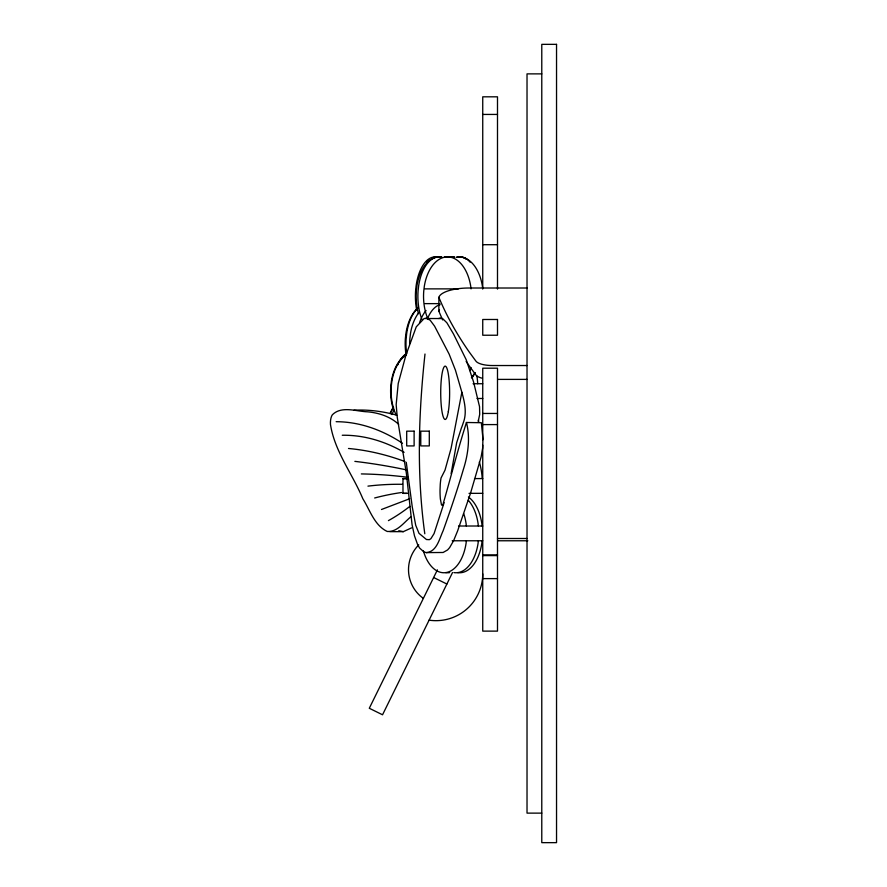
<?xml version="1.0" encoding="UTF-8"?>
<svg xmlns="http://www.w3.org/2000/svg" width="887" height="887" viewBox="0 0 887 887"><rect width="100%" height="100%" fill="white"/><g stroke="black" fill="none" stroke-linecap="round" stroke-linejoin="round"><path stroke-width="1.33" d="M424.995 354.024C418.542 413.553 416.568 474.412 424.795 533.763M466.362 540.771L466.041 543.576A39.361 22.907 90 0 1 446.15 572.558A39.361 22.907 90 0 1 423.354 550.805M478.359 540.771L478.038 543.576A39.361 22.907 90 0 1 453.911 572.603M482.107 540.771L481.774 543.576A39.361 22.907 90 0 1 457.648 572.603M426.026 318.034L430.14 320.196L434.575 326.139L449.144 354.135L455.452 370.212L461.861 392.265L451.073 448.412L444.997 470.188L441.05 477.982A18.882 3.16 90 0 0 440.262 484.38L440.03 489.968A16.92 2.827 -90 0 0 440.362 498.926L441.504 505.025L442.691 505.413C450.663 477.916 457.759 449.82 466.44 422.489L481.331 422.722L482.949 438.577L482.661 448.024L481.131 456.949L470.398 493.638L457.637 530.847L453.59 540.715L449.642 547.601L447.569 549.951L443.101 552.479L426.237 552.612L423.953 551.936L419.629 548.077L417.699 544.829L414.484 535.837L412.067 524.738L406.346 473.148L397.265 417.378L396.167 404.649L398.219 383.494L405.936 355.088L416.258 326.848L424.13 318.511L442.58 318.544L446.893 322.801L453.534 334.044L466.24 359.8L473.58 381.987L479.545 406.701L479.701 414.362L478.215 421.447M444.121 502.63L434.076 533.597L430.905 538.664L429.375 539.673L426.459 539.518L418.997 533.331L415.715 525.281L412.289 507.065L406.268 462.304M437.402 569.864L369.291 708.269L382.541 714.789L452.525 572.547M410.714 516.933C403.796 522.62 397.165 532.167 387.242 531.468C374.414 525.459 369.946 510.014 362.85 498.782C352.527 473.946 334.643 451.472 330.463 424.452A9.502 4.014 -90 0 1 332.348 414.794C341.517 405.592 356.275 411.468 367.684 411.823C378.926 412.876 390.169 416.535 398.64 424.263M411.601 527.865L403.297 531.657L389.914 531.657M381.488 509.493L409.694 498.727M438.688 318.511L440.573 318.034M354.002 410.215C368.305 409.45 382.951 411.324 396.733 415.171M426.237 552.612C436.825 551.88 439.387 538.719 443.09 530.847C450.352 510.568 457.26 490.145 463.347 469.478C468.148 454.51 470.387 437.701 466.44 422.489M406.867 493.383L402.986 493.36L402.975 478.603L407.887 478.592M402.986 493.36L407.887 493.349M541.78 73.876L527.022 73.876L527.022 813.124L541.78 813.124M482.739 114.434L497.496 114.434M482.739 244.701L497.496 244.701M527.022 288.009L469.035 288.009A30.335 10.422 0 0 0 438.865 297.333L438.865 311.193A1727.2 593.314 0 0 0 442.702 319.963M424.984 288.874L458.479 288.874M424.984 303.631L439.874 303.631M527.022 365.533L492.352 365.533A16.931 5.821 0 0 1 475.931 361.142L469.245 352.028A1727.2 593.314 0 0 1 438.865 297.333M497.685 379.392L527.022 379.392M473.081 383.727L482.739 383.727M477.029 398.485L482.739 398.485M482.739 413.453L497.496 413.453M482.739 424.585L497.496 424.585M474.512 478.581L482.739 478.581M469.023 493.349L482.739 493.327M458.524 526.013L482.739 526.013M497.496 538.498L527.022 538.498M452.204 540.771L482.739 540.771M497.773 540.771L527.843 540.771M482.739 554.918L497.496 554.918M482.739 555.595L497.496 555.595M482.739 578.612L497.496 578.612M406.867 478.614L402.975 478.603M451.128 473.558L456.661 442.724L461.373 428.066A107.593 17.995 90 0 0 463.114 423.254C467.15 413.165 464.677 402.288 461.861 392.265M403.297 531.657L398.773 530.714M433.632 577.515L446.882 584.034M482.739 288.874L482.395 286.069A39.361 23.993 90 0 0 456.095 257.23M471.041 288.874L470.698 286.069A39.361 23.993 -90 0 0 447.525 256.897A39.361 23.993 -90 0 0 424.352 286.069L423.742 291.113A39.361 23.993 90 0 0 428.022 319.176M482.107 526.013L481.774 523.208A39.361 22.907 90 0 0 468.414 497.03M478.359 526.013L478.038 523.208A39.361 22.907 90 0 0 468.214 500.201M466.362 526.013L466.041 523.208A39.361 22.907 -90 0 0 463.746 513.717M482.218 478.581L481.996 475.776A39.361 15.378 90 0 0 479.346 462.005M477.705 383.727L477.505 380.922A39.361 14.17 90 0 0 476.907 376.044M497.496 289.084L497.496 96.816L482.739 96.816L482.739 288.718M482.739 439.885L482.739 368.194L497.496 368.194L497.496 631.123L482.739 631.123L482.739 445.074M405.924 353.869A39.361 22.175 90 0 1 405.359 338.546L405.924 333.49A39.361 22.175 -90 0 1 416.258 309.596M409.672 343.679A39.361 23.738 90 0 1 409.883 338.546L410.481 333.49A39.361 23.738 -90 0 1 418.963 312.457M474.867 372.695A39.361 19.68 90 0 1 471.418 377.762M419.507 322.901A39.361 20.978 -90 0 1 426.059 310.483M390.324 413.564A39.361 19.68 -90 0 1 393.562 407.31M390.092 413.564A39.361 19.68 -90 0 1 393.318 407.31M475.055 372.695A39.361 17.319 90 0 1 472.006 377.762M471.075 367.639A39.361 19.68 90 0 1 469.822 370.589M427.467 318.71A39.361 19.68 -90 0 1 440.118 304.662M406.678 353.869A39.361 20.856 90 0 1 406.146 338.546L406.678 333.49A39.361 20.856 -90 0 1 418.01 308.011M409.794 506.41A596.918 252.263 -90 0 1 388.417 520.625M336.151 421.691A591.74 250.079 90 0 1 402.487 443.234M342.26 435.251A603.781 255.168 90 0 1 404.106 452.326M348.502 448.478A1145.261 484.003 -90 0 1 404.893 461.528M354.867 461.373A3036.212 1283.156 90 0 1 406.179 469.822M361.342 473.924A2315.148 978.428 -90 0 1 407.987 477.317M367.95 486.131A1430.565 604.579 -90 0 1 402.498 484.302M374.658 497.984A1230.28 519.937 90 0 1 401.567 492.518M481.951 378.172A16.931 5.821 0 0 1 475.931 375.001L469.245 365.899A1727.2 593.314 0 0 1 466.141 361.375M438.865 311.193A30.335 10.422 0 0 1 439.475 309.94M396.212 415.072A39.361 24.88 90 0 1 391.289 385.967L391.921 380.922A39.361 24.88 -90 0 1 406.434 354.745M393.906 410.792A39.361 24.659 90 0 1 390.823 385.967L391.444 380.922A39.361 24.659 -90 0 1 405.836 354.745A39.361 19.68 -90 0 0 403.518 357.017M397.542 365.156A39.361 19.68 -90 0 1 398.418 363.282M399.039 362.096A39.361 19.68 -90 0 1 406.412 353.569M457.703 257.23A39.361 19.68 90 0 1 470.121 262.164M444.93 257.23A39.361 19.68 -90 0 1 450.064 257.23M457.082 257.23A39.361 19.68 90 0 1 466.385 259.27M444.298 257.23A39.361 19.68 -90 0 1 449.443 257.23A39.361 19.68 90 0 1 454.532 257.23M448.789 257.23A39.361 21.266 90 0 1 454.344 257.23M421.857 319.176A39.361 21.266 90 0 1 418.065 291.113L418.609 286.069A39.361 21.266 -90 0 1 441.914 257.23A39.361 22.907 -90 0 0 416.901 286.069L416.313 291.113A39.361 22.907 90 0 0 418.487 313.665M436.615 257.23A39.361 19.68 -90 0 1 441.748 257.23M446.627 257.23A39.361 19.68 90 0 1 451.76 257.23M426.569 262.164A39.361 19.68 -90 0 1 428.887 259.891M433.843 257.23A39.361 19.68 -90 0 1 438.976 257.23M445.296 257.23A39.361 19.68 90 0 1 450.441 257.23M416.668 310.117A39.361 19.68 90 0 1 415.571 291.113L416.081 286.069A39.361 19.68 -90 0 1 437.657 257.23M448.046 257.23A39.361 22.907 90 0 1 454.022 257.23M478.403 419.983A39.361 12.096 90 0 1 478.758 422.29M391.976 414.573A39.361 19.68 -90 0 1 393.673 410.703M449.642 572.603A39.361 22.907 90 0 1 445.651 572.603M423.365 598.392A35.17 35.17 0 0 1 418.753 544.873M482.739 573.889A46.789 46.789 0 0 1 429.097 620.168M556.537 44.35L541.78 44.35L541.78 842.65L556.537 842.65L556.537 44.35M497.496 319.486L482.739 319.486L482.739 335.231L497.496 335.231L497.496 319.486M414.118 431.16L406.701 431.16L406.701 445.917L414.118 445.917L414.118 431.16M429.297 431.16L420.771 431.16L420.771 445.917L429.297 445.917L429.297 431.16M448.323 411.601A26.621 4.446 -90 0 0 446.327 367.063A26.621 4.446 -90 0 0 440.872 399.671A26.621 4.446 -90 0 0 448.323 411.601"/></g></svg>
